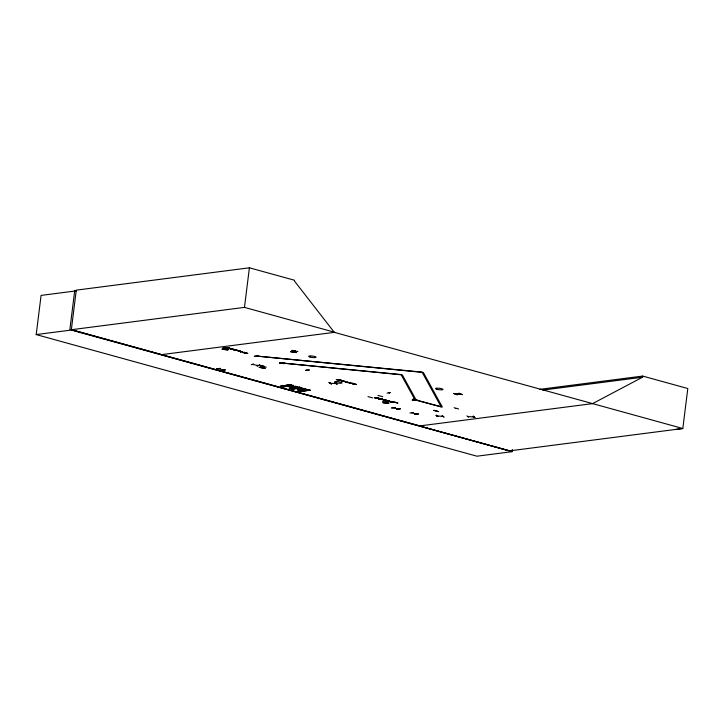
<?xml version="1.0" encoding="UTF-8"?>
<svg xmlns="http://www.w3.org/2000/svg" width="724" height="724" viewBox="0 0 724 724"><rect width="100%" height="100%" fill="white"/><g stroke="black" fill="none" stroke-linecap="round" stroke-linejoin="round"><path stroke-width="1.09" d="M291.962 350.588L297.854 351.556M260.387 366.263L266.278 367.168M223.01 348.036L228.974 348.914L223.046 348M512.293 449.432L512.022 451.667L476.917 456.201L36.2 334.579L41.078 295.41L76.183 290.876M74.735 290.424L69.902 329.266L161.57 354.624M36.2 334.579L71.305 330.053L76.273 290.143L249.4 267.799L294.514 280.251L294.415 280.984L334.289 332.334L682.822 428.508L687.8 388.526L642.686 376.073L539.932 389.331M419.875 425.902L71.341 329.728L244.468 307.383L249.4 267.799M294.74 350.552L294.985 351.158L293.419 352.108M294.831 350.543L294.813 351.258L295.03 350.579M592.594 403.612L642.55 377.213L642.686 376.073M388.589 402.064L382.598 401.476M222.078 349.203L228.06 349.964L222.123 349.131M265.075 368.326L259.255 367.276M296.442 352.525L290.532 351.683L296.442 352.606M372.67 397.901L367.982 396.607M259.21 365.104L264.07 366.317M397.693 403.096L393.042 401.766M433.748 410.345L438.626 411.63L433.957 410.336M457.378 394.761L453.577 393.431L457.179 394.77M258.215 355.864L254.495 356.398M283.998 362.923L279.645 363.339L280.279 363.457M216.539 368.878L220.494 368.389L216.775 368.869M391.811 408.019L395.494 407.467M395.268 407.449L391.575 407.911M413.404 412.49L409.947 413.051M329.221 382.571L331.429 383.937L329.266 382.625M436.02 415.268L437.902 416.553L436.337 415.305M437.613 416.599L436.264 415.259M466.889 415.857L468.491 417.169M253.617 363.964L251.201 364.76M225.245 349.611L226.078 348.57M262.052 367.765L263.201 366.787M263.056 366.878L262.35 367.837M291.347 384.833L280.812 386.01M281.265 386.136L290.939 384.725M290.885 384.706L280.695 386.109M289.03 387.05L295.772 386.2M290.098 387.268L297.03 386.553M283.328 386.842L293.229 385.358M299.962 387.213L289.835 388.498M291.555 389.114L301.98 387.901L291.084 388.969L301.989 387.892M296.822 386.399L297.229 386.607M289.672 388.589L289.211 388.444L299.464 387.069M304.171 388.417C289.003 390.1 302.931 389.023 304.017 388.462M305.709 388.842C283.989 391.376 320.216 387.087 299.103 389.829M298.288 390.969L308.686 389.729L297.781 390.806L298.596 391.041M299.836 391.259L310.225 390.191L299.881 391.268M310.071 390.146L299.971 391.431L300.469 391.566M397.856 403.042L393.232 401.784M331.402 383.946L328.958 382.598M253.228 364.543L252.658 364.489M257.726 365.475L258.206 365.566L252.748 364.444M259.454 365.168L256.957 365.991L259.681 365.258M294.903 351.249L293.781 352.045M455.559 394.091L460.509 394.028M261.708 365.72L262.224 365.738L261.726 365.701M395.512 402.381L396.028 402.408M415.024 399.874L401.033 374.552L281.989 363.014L402.327 374.905L416.128 400.028L442.337 407.051L423.332 372.462L256.948 356.099L422.038 372.1L441.178 406.942L415.277 399.938M282.849 386.716L292.967 385.403M293.111 385.458L282.514 386.607M299.772 387.304L289.519 388.544M298.107 390.924L308.189 389.621M456.301 408.454L455.722 408.445M675.356 429.504L682.822 428.508L509.696 450.853M161.162 354.679L334.76 332.298L244.468 307.383M227.028 347.973L230.983 348.552L227.924 348.298M227.028 348.054L227.345 348.144M227.236 348.027L229.381 348.117L227.553 348.117M242.983 352.552L244.676 352.326L242.404 352.498L246.142 352.733L243.87 352.905L245.427 352.697M221.752 370.299L225.481 369.837L221.535 370.181M283.283 386.824L293.274 385.367M344.986 381.946L346.751 382.534M291.148 388.996L301.627 387.811M345.819 382.182L347.882 382.046L346.144 382.272M382.978 399.811L383.295 399.974M383.186 399.865L386.924 400.381L383.503 399.956M383.865 400.137L382.77 399.829M390.815 401.974L391.711 402.3M390.824 402.055L391.141 402.146M391.032 402.028L393.177 402.11L391.34 402.119M542.729 390.1L642.55 377.213M400.49 408.87L396.508 409.313L400.272 408.761M414.897 414.418L418.626 413.929L414.888 414.372M593.001 403.567L419.468 425.956L163.343 355.276M254.26 356.289L258.016 355.819M279.545 362.48L284.043 363.738M259.21 365.122L264.088 366.389M283.446 362.824L279.708 363.312M282.559 363.367L282.333 363.24M305.673 370.426L309.438 369.991L305.492 370.38M412.291 400.01L416.228 399.603M417.829 400.508L413.359 399.15M454.093 407.721L458.591 408.979M436.255 410.961L436.59 410.915M377.946 395.404L382.734 396.689M455.722 394.155L460.446 394.019M344.479 381.494L343.031 381.276M330.334 383.277L335.972 383.566M341.656 380.616L343.538 380.887L341.004 380.625L342.95 380.978L341.33 380.724L342.452 380.914M353.321 383.838L355.203 384.1L352.651 383.892L354.615 384.191L352.995 383.946L354.117 384.136M349.285 382.842L347.52 382.534L349.819 382.643M386.01 403.024L385.693 401.829M437.242 416.001L437.748 415.992M442.355 416.282L442.744 416.3M473.74 416.961L468.175 416.599M442.826 416.372L437.169 415.947M256.432 356.154L256.957 356.289L256.387 356.199M306.795 370.055L306.985 370.036M337.094 384.173L334.886 382.779L337.04 384.218M225.861 348.525L224.992 349.574M443.794 416.979L442.111 415.685L444.029 417.033M223.209 370.009L218.612 368.751M398.227 409.069L393.603 407.793M413.956 399.793L413.558 399.675M236.766 350.144L235.309 350.226L237.924 350.461L235.671 350.307L237.246 350.425L236.811 350.244M352.108 383.331L351.149 383.439L353.565 383.458L350.769 383.331L352.678 383.53L352.226 383.349M259.192 367.394L265.138 368.281M291.98 350.326L293.935 350.66M226.621 347.773L227.816 347.764L224.883 347.574L226.449 347.647M246.667 353.303L247.852 353.294L244.92 353.104L246.486 353.176M389.195 400.888L389.747 400.933M389.385 400.933C390.58 401.838 385.231 400.607 389.765 401.042M385.765 402.987L385.494 401.811M343.972 380.969L342.814 381.249M345.131 381.286L343.185 381.195M349.982 382.625L348.606 382.471L349.62 382.67M350.733 382.833L349.565 383.114M374.978 397.793L376.018 398.073L374.426 397.729L377.394 397.82L375.439 397.603M411.82 412.852L416.562 414.092M508.465 450.572L420.553 426.255L508.61 450.554M71.305 330.053L512.022 451.667M415.965 399.558L412.218 400.037L416.038 399.539M283.392 362.869L284.034 362.986L280.043 363.358M390.562 392.553L387.069 393.096M418.038 400.481L413.205 399.159M473.044 416.219L474.899 417.585M350.036 383.096L350.488 383.258L349.792 383.077M291.392 384.842L281.31 386.145M382.942 402.725L388.924 403.404L382.915 402.698M230.232 348.832L232.621 349.04L230.232 348.832M233.508 349.728L236.051 349.982L233.508 349.728M389.304 401.521L391.838 401.775L389.304 401.521M339.429 379.81L336.325 379.566L339.429 379.81M233.861 349.773L234.965 350.018L233.861 349.773M389.657 401.567L390.752 401.802L389.657 401.567M341.447 380.344L338.823 380.145L341.447 380.344M229.3 348.307L230.304 348.506L229.3 348.307M385.249 400.137L386.254 400.345L385.249 400.137M378.29 398.716L380.019 398.879L378.29 398.716M380.978 399.105L382.715 399.268L381.032 399.078M378.616 398.788L379.693 398.824L378.616 398.788M381.304 399.177L382.381 399.205L381.304 399.177M339.022 379.756L336.751 379.648L339.022 379.756M387.793 401.06L389.313 401.205L387.838 401.033M341.058 380.299L339.493 380.181L341.058 380.299M376.933 398.263L378.887 398.281L376.933 398.263M380.688 398.662L380.019 399.277L380.688 398.662M376.571 398.182L379.267 398.354L376.571 398.182M240.033 351.049L239.345 351.321C243.164 350.841 238.784 352.145 240.739 351.375L237.789 351.022L240.033 351.049M242.413 351.529L240.621 352.045L242.413 351.529M232.992 349.104L230.938 349.366L234.54 349.529L232.992 349.104M354.181 384.299L356.543 384.444L354.181 384.299M387.367 400.508L385.892 400.698L387.367 400.508M389.06 392.861L389.539 392.987L389.087 392.87M458.898 393.259L462.491 394.671L458.916 393.268M473.306 416.291L474.899 417.621L473.306 416.273M436.961 389.295A3.756 0.733 7.1 0 0 442.961 389.539A3.756 0.733 7.1 0 0 437.902 388.145A3.756 0.733 7.1 0 0 436.961 389.295M310.026 357.041A3.756 0.733 7.1 0 0 316.026 357.294A3.756 0.733 7.1 0 0 310.967 355.9A3.756 0.733 7.1 0 0 310.026 357.041M335.954 382.715A3.756 0.733 7.1 0 0 341.963 382.96A3.756 0.733 7.1 0 0 336.904 381.566A3.756 0.733 7.1 0 0 335.954 382.715"/></g></svg>
